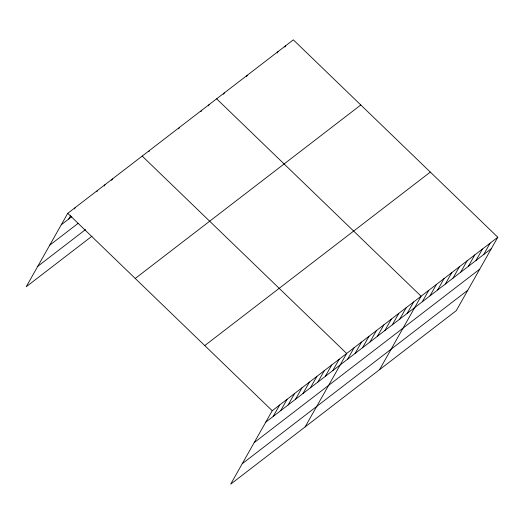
<?xml version="1.0" encoding="UTF-8"?>
<svg xmlns="http://www.w3.org/2000/svg" width="524" height="524" viewBox="0 0 524 524"><rect width="100%" height="100%" fill="white"/><g stroke="black" fill="none" stroke-linecap="round" stroke-linejoin="round"><path stroke-width="0.79" d="M497.8 237.234L272.231 410.718L230.671 484.163L456.247 310.68L497.8 237.234L293.329 39.837L67.753 213.32L26.2 286.766L91.955 236.193M68.729 219.025L70.635 215.665M74.441 208.938L75.201 207.596M96.77 191.764L97.53 190.415M104.21 186.04L104.977 184.69M111.658 180.315L112.418 178.966M148.875 151.691L149.635 150.342M178.651 128.786L179.411 127.443M200.98 111.612L201.747 110.269M208.428 105.887L209.187 104.545M223.538 94.268L224.305 92.918M246.549 76.57L247.308 75.227M277.229 52.976L277.989 51.634M284.899 47.075L285.659 45.732M273.201 416.429L279.672 404.993M280.648 410.698L287.113 399.268M288.089 404.973L294.56 393.544M295.536 399.249L302.001 387.819M302.977 393.524L309.448 382.094M310.424 387.799L316.889 376.37M317.865 382.075L324.336 370.645M325.312 376.35L331.777 364.92M332.753 370.625L339.224 359.195M305.112 426.916L346.665 353.471L142.194 156.067M347.641 359.176L354.113 347.746M355.089 353.451L361.553 342.021M362.529 347.726L369.001 336.297M369.977 342.002L376.442 330.572M377.418 336.277L383.889 324.841M384.858 330.552L391.33 319.116M392.306 324.828L398.777 313.391M399.746 319.103L406.218 307.667M407.194 313.378L413.659 301.942M379.553 369.669L421.106 296.217L216.635 98.82M422.305 301.752L428.776 290.322M429.975 295.857L436.446 284.421M437.645 289.955L444.116 278.526M445.315 284.06L451.786 272.624M452.985 278.159L459.45 266.729M460.655 272.264L467.12 260.828M468.325 266.362L474.79 254.933M475.995 260.467L482.46 249.031M483.665 254.566L490.13 243.136M61.288 224.75L71.834 216.641M49.708 245.212L78.24 223.27M37.78 266.303L85.543 229.564M135.231 278.46L360.8 104.977M204.753 345.578L430.322 172.095M265.76 422.154L491.329 248.671M254.179 442.616L479.755 269.133M242.252 463.701L467.821 290.217M67.753 213.32L272.231 410.718"/></g></svg>
